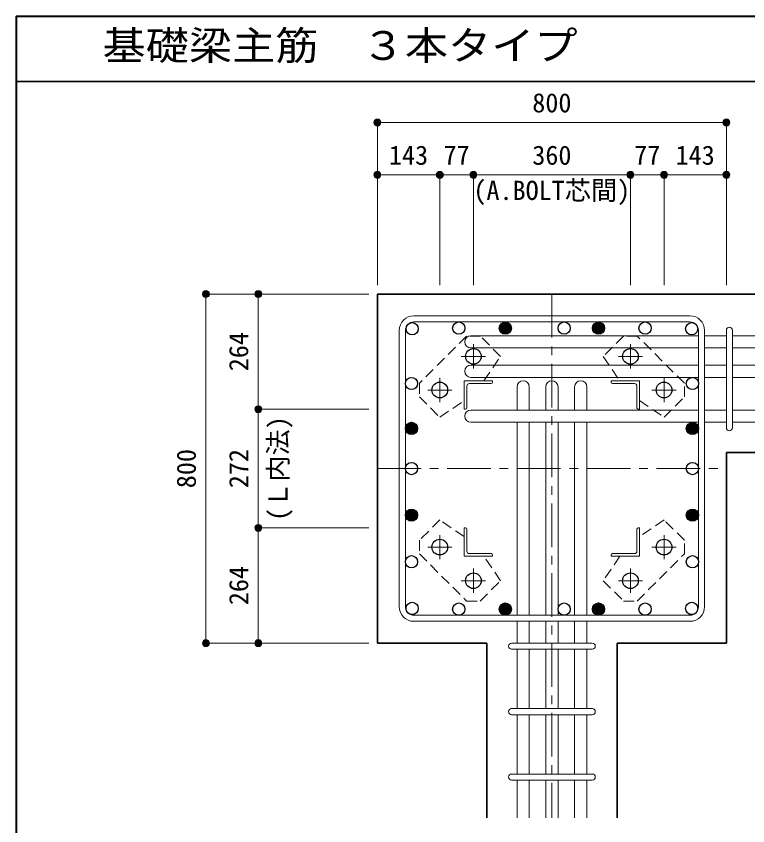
# Model space of a CAD drawing. Units: millimetres at full size, sheet at 1:20. Extents: x -3982 to 3969, y -2797 to 2801.
# Drawn here: x -3982 to -2305, y 945 to 2801 of the extents above; entities that cross this region are included whole.
import ezdxf
from ezdxf.enums import TextEntityAlignment as Align

# ---------------------------------------------------------------- set-up
doc = ezdxf.new("R2010")
doc.units = ezdxf.units.MM
doc.header["$LTSCALE"] = 20
doc.header["$PDMODE"] = 32
doc.header["$PDSIZE"] = 12
doc.linetypes.add('CHAIN1', pattern=[8, 5, -1, 1, -1])
doc.linetypes.add('DASHED1', pattern=[1.8, 1.2, -0.6])
for name, color, linetype, lineweight in [('6-1_躯体線', 2, 'Continuous', 35), ('6-2_A.Bolt_', 4, 'Continuous', 9), ('6-3_柱型主筋', 4, 'Continuous', 9), ('6-4_フープ', 7, 'Continuous', 18), ('6-5_梁主筋', 7, 'Continuous', 18), ('6-6_S.T.P.', 7, 'Continuous', 18), ('6-7_文字', 7, 'Continuous', 18), ('6-9', 4, 'DASHED1', 9), ('6-D_寸法', 4, 'Continuous', 9), ('F-0_枠', 6, 'Continuous', 40)]:
    doc.layers.add(name, color=color, linetype=linetype, lineweight=lineweight)
doc.styles.add('ＭＳ ゴシック', font='')
doc.styles.get('ＭＳ ゴシック').set_extended_font_data('MS Gothic')

msp = doc.modelspace()

# ---------------------------------------------------------------- linework, layer by layer
at = {"layer": '6-1_躯体線'}
for p, q in [((-1953.87, 2164.12), (-3153.87, 2164.12)), ((-3153.87, 1364.12), (-3153.87, 2164.12)), ((-1953.87, 1800.62), (-2353.87, 1800.62)), ((-2353.87, 1364.12), (-2353.87, 1800.62)), ((-2903.37, 1364.12), (-3153.87, 1364.12)), ((-2903.37, 964.12), (-2903.37, 1364.12)), ((-2604.37, 964.12), (-2604.37, 1364.12)), ((-2353.87, 1364.12), (-2604.37, 1364.12))]:
    msp.add_line(p, q, dxfattribs=at)
at = {"layer": '6-2_A.Bolt_', "linetype": 'CHAIN1'}
for p, q in [((-2933.87, 1993.42), (-2933.87, 2048.92)), ((-2573.87, 1993.42), (-2573.87, 2048.92)), ((-2906.17, 2021.12), (-2961.67, 2021.12)), ((-2601.57, 2021.12), (-2546.07, 2021.12)), ((-3010.87, 1916.42), (-3010.87, 1971.92)), ((-2496.87, 1916.42), (-2496.87, 1971.92)), ((-2983.17, 1944.12), (-3038.67, 1944.12)), ((-2524.57, 1944.12), (-2469.07, 1944.12)), ((-3010.87, 1611.82), (-3010.87, 1556.32)), ((-2496.87, 1611.82), (-2496.87, 1556.32)), ((-2983.17, 1584.12), (-3038.67, 1584.12)), ((-2524.57, 1584.12), (-2469.07, 1584.12)), ((-2933.87, 1534.82), (-2933.87, 1479.32)), ((-2573.87, 1534.82), (-2573.87, 1479.32)), ((-2906.17, 1507.12), (-2961.67, 1507.12)), ((-2601.57, 1507.12), (-2546.07, 1507.12))]:
    msp.add_line(p, q, dxfattribs=at)
at = {"layer": '6-2_A.Bolt_', "linetype": 'DASHED1'}
for p, q in [((-2954.87, 1920.02), (-2954.87, 1965.12)), ((-2909.77, 1965.12), (-2954.87, 1965.12)), ((-2597.97, 1965.12), (-2552.87, 1965.12)), ((-2552.87, 1920.02), (-2552.87, 1965.12)), ((-2954.87, 1608.22), (-2954.87, 1563.12)), ((-2552.87, 1608.22), (-2552.87, 1563.12)), ((-2909.77, 1563.12), (-2954.87, 1563.12)), ((-2597.97, 1563.12), (-2552.87, 1563.12))]:
    msp.add_line(p, q, dxfattribs=at)
at = {"layer": '6-2_A.Bolt_'}
for p, q in [((-2954.87, 1900.12), (-2954.87, 1965.12)), ((-2889.87, 1965.12), (-2954.87, 1965.12)), ((-2948.87, 1953.12), (-2948.87, 1903.12)), ((-2942.87, 1959.12), (-2892.87, 1959.12)), ((-2889.87, 1965.12), (-2889.87, 1962.12)), ((-2617.87, 1965.12), (-2617.87, 1962.12)), ((-2617.87, 1965.12), (-2552.87, 1965.12)), ((-2564.87, 1959.12), (-2614.87, 1959.12)), ((-2558.87, 1953.12), (-2558.87, 1903.12)), ((-2552.87, 1900.12), (-2552.87, 1965.12)), ((-2954.87, 1900.12), (-2951.87, 1900.12)), ((-2552.87, 1900.12), (-2555.87, 1900.12)), ((-2954.87, 1628.12), (-2951.87, 1628.12)), ((-2954.87, 1628.12), (-2954.87, 1563.12)), ((-2948.87, 1575.12), (-2948.87, 1625.12)), ((-2558.87, 1575.12), (-2558.87, 1625.12)), ((-2552.87, 1628.12), (-2555.87, 1628.12)), ((-2552.87, 1628.12), (-2552.87, 1563.12)), ((-2889.87, 1563.12), (-2954.87, 1563.12)), ((-2942.87, 1569.12), (-2892.87, 1569.12)), ((-2889.87, 1563.12), (-2889.87, 1566.12)), ((-2617.87, 1563.12), (-2617.87, 1566.12)), ((-2617.87, 1563.12), (-2552.87, 1563.12)), ((-2564.87, 1569.12), (-2614.87, 1569.12))]:
    msp.add_line(p, q, dxfattribs=at)
at = {"layer": '6-2_A.Bolt_', "color": 3, "lineweight": 25}
for centre in [(-2933.87, 2021.12), (-2573.87, 2021.12), (-3010.87, 1944.12), (-2496.87, 1944.12), (-3010.87, 1584.12), (-2496.87, 1584.12), (-2933.87, 1507.12), (-2573.87, 1507.12)]:
    msp.add_circle(centre, 18, dxfattribs=at)
at = {"layer": '6-2_A.Bolt_'}
for centre, radius, start, end in [((-2942.87, 1953.12), 6, 90, 180), ((-2892.87, 1962.12), 3, 270, 0), ((-2614.87, 1962.12), 3, 180, 270), ((-2564.87, 1953.12), 6, 0, 90), ((-2951.87, 1903.12), 3, 270, 0), ((-2555.87, 1903.12), 3, 180, 270), ((-2951.87, 1625.12), 3, 0, 90), ((-2555.87, 1625.12), 3, 90, 180), ((-2942.87, 1575.12), 6, 180, 270), ((-2892.87, 1566.12), 3, 0, 90), ((-2614.87, 1566.12), 3, 90, 180), ((-2564.87, 1575.12), 6, 270, 0)]:
    msp.add_arc(centre, radius, start, end, dxfattribs=at)
at = {"layer": '6-3_柱型主筋', "color": 3, "lineweight": 25}
for centre in [(-3074.26, 2084.51), (-2967.46, 2086.12), (-2860.66, 2086.12), (-2725.87, 2086.12), (-2647.07, 2086.12), (-2540.27, 2086.12), (-2433.48, 2084.51), (-3075.87, 1959.12), (-2431.87, 1959.12), (-3075.87, 1856.12), (-2431.87, 1856.12), (-3075.87, 1764.12), (-2431.87, 1764.12), (-3075.87, 1657.33), (-2431.87, 1657.33), (-3075.87, 1550.53), (-2431.87, 1550.53), (-3074.26, 1443.74), (-2967.46, 1442.12), (-2860.66, 1442.12), (-2725.87, 1442.12), (-2647.07, 1442.12), (-2540.27, 1442.12), (-2433.48, 1443.74)]:
    msp.add_circle(centre, 14, dxfattribs=at)
at = {"layer": '6-3_柱型主筋'}
for centre, radius in [((-2860.66, 2086.12), 14), ((-2860.66, 2086.12), 12.6), ((-2860.66, 2086.12), 11.2), ((-2647.07, 2086.12), 14), ((-2647.07, 2086.12), 12.6), ((-2647.07, 2086.12), 11.2), ((-2860.66, 2086.12), 9.8), ((-2860.66, 2086.12), 8.4), ((-2860.66, 2086.12), 7), ((-2860.66, 2086.12), 5.6), ((-2860.66, 2086.12), 4.2), ((-2860.66, 2086.12), 2.8), ((-2860.66, 2086.12), 1.4), ((-2647.07, 2086.12), 9.8), ((-2647.07, 2086.12), 8.4), ((-2647.07, 2086.12), 7), ((-2647.07, 2086.12), 5.6), ((-2647.07, 2086.12), 4.2), ((-2647.07, 2086.12), 2.8), ((-2647.07, 2086.12), 1.4), ((-3075.87, 1856.12), 14), ((-3075.87, 1856.12), 12.6), ((-3075.87, 1856.12), 11.2), ((-3075.87, 1856.12), 9.8), ((-3075.87, 1856.12), 8.4), ((-3075.87, 1856.12), 7), ((-3075.87, 1856.12), 5.6), ((-3075.87, 1856.12), 4.2), ((-3075.87, 1856.12), 2.8), ((-3075.87, 1856.12), 1.4), ((-2431.87, 1856.12), 14), ((-2431.87, 1856.12), 12.6), ((-2431.87, 1856.12), 11.2), ((-2431.87, 1856.12), 9.8), ((-2431.87, 1856.12), 8.4), ((-2431.87, 1856.12), 7), ((-2431.87, 1856.12), 5.6), ((-2431.87, 1856.12), 4.2), ((-2431.87, 1856.12), 2.8), ((-2431.87, 1856.12), 1.4), ((-3075.87, 1657.33), 14), ((-3075.87, 1657.33), 12.6), ((-2431.87, 1657.33), 14), ((-2431.87, 1657.33), 12.6), ((-3075.87, 1657.33), 11.2), ((-3075.87, 1657.33), 9.8), ((-3075.87, 1657.33), 8.4), ((-3075.87, 1657.33), 7), ((-3075.87, 1657.33), 5.6), ((-3075.87, 1657.33), 4.2), ((-3075.87, 1657.33), 2.8), ((-3075.87, 1657.33), 1.4), ((-2431.87, 1657.33), 11.2), ((-2431.87, 1657.33), 9.8), ((-2431.87, 1657.33), 8.4), ((-2431.87, 1657.33), 7), ((-2431.87, 1657.33), 5.6), ((-2431.87, 1657.33), 4.2), ((-2431.87, 1657.33), 2.8), ((-2431.87, 1657.33), 1.4), ((-2860.66, 1442.12), 14), ((-2860.66, 1442.12), 12.6), ((-2860.66, 1442.12), 11.2), ((-2860.66, 1442.12), 9.8), ((-2860.66, 1442.12), 8.4), ((-2860.66, 1442.12), 7), ((-2860.66, 1442.12), 5.6), ((-2647.07, 1442.12), 14), ((-2647.07, 1442.12), 12.6), ((-2647.07, 1442.12), 11.2), ((-2647.07, 1442.12), 9.8), ((-2647.07, 1442.12), 8.4), ((-2647.07, 1442.12), 7), ((-2647.07, 1442.12), 5.6), ((-2860.66, 1442.12), 4.2), ((-2860.66, 1442.12), 2.8), ((-2860.66, 1442.12), 1.4), ((-2647.07, 1442.12), 4.2), ((-2647.07, 1442.12), 2.8), ((-2647.07, 1442.12), 1.4)]:
    msp.add_circle(centre, radius, dxfattribs=at)
at = {"layer": '6-4_フープ'}
for p, q in [((-2437.37, 2114.12), (-3070.37, 2114.12)), ((-2437.37, 2100.12), (-3070.37, 2100.12)), ((-3103.87, 1447.62), (-3103.87, 2080.62)), ((-3089.87, 1447.62), (-3089.87, 2080.62)), ((-2417.87, 1447.62), (-2417.87, 2080.62)), ((-2403.87, 1447.62), (-2403.87, 2080.62)), ((-2437.37, 1428.12), (-3070.37, 1428.12)), ((-2437.37, 1414.12), (-3070.37, 1414.12))]:
    msp.add_line(p, q, dxfattribs=at)
for centre, radius, start, end in [((-3070.37, 2080.62), 33.5, 90, 180), ((-3070.37, 2080.62), 19.5, 90, 180), ((-2437.37, 2080.62), 33.5, 0, 90), ((-2437.37, 2080.62), 19.5, 0, 90), ((-3070.37, 1447.62), 33.5, 180, 270), ((-3070.37, 1447.62), 19.5, 180, 270), ((-2437.37, 1447.62), 33.5, 270, 0), ((-2437.37, 1447.62), 19.5, 270, 0)]:
    msp.add_arc(centre, radius, start, end, dxfattribs=at)
at = {"layer": '6-5_梁主筋'}
for p, q in [((-2939.87, 2068.51), (-2417.87, 2068.51)), ((-2353.87, 2068.51), (-2403.87, 2068.51)), ((-2203.87, 2068.51), (-2339.87, 2068.51)), ((-2939.87, 2040.51), (-2417.87, 2040.51)), ((-2353.87, 2040.51), (-2403.87, 2040.51)), ((-2203.87, 2040.51), (-2339.87, 2040.51)), ((-2939.87, 2001.12), (-2417.87, 2001.12)), ((-2353.87, 2001.12), (-2403.87, 2001.12)), ((-2203.87, 2001.12), (-2339.87, 2001.12)), ((-2939.87, 1973.12), (-2417.87, 1973.12)), ((-2353.87, 1973.12), (-2403.87, 1973.12)), ((-2203.87, 1973.12), (-2339.87, 1973.12)), ((-2833.87, 1951.12), (-2833.87, 1898.12)), ((-2805.87, 1951.12), (-2805.87, 1898.12)), ((-2767.87, 1951.12), (-2767.87, 1898.12)), ((-2739.87, 1951.12), (-2739.87, 1898.12)), ((-2701.87, 1951.12), (-2701.87, 1898.12)), ((-2673.87, 1951.12), (-2673.87, 1898.12)), ((-2939.87, 1898.12), (-2417.87, 1898.12)), ((-2353.87, 1898.12), (-2403.87, 1898.12)), ((-2203.87, 1898.12), (-2339.87, 1898.12)), ((-2939.87, 1870.12), (-2417.87, 1870.12)), ((-2833.87, 1870.12), (-2833.87, 1428.12)), ((-2805.87, 1870.12), (-2805.87, 1428.12)), ((-2767.87, 1870.12), (-2767.87, 1428.12)), ((-2739.87, 1870.12), (-2739.87, 1428.12)), ((-2701.87, 1870.12), (-2701.87, 1428.12)), ((-2673.87, 1870.12), (-2673.87, 1428.12)), ((-2353.87, 1870.12), (-2403.87, 1870.12)), ((-2203.87, 1870.12), (-2339.87, 1870.12)), ((-2833.87, 1414.12), (-2833.87, 1364.12)), ((-2805.87, 1414.12), (-2805.87, 1364.12)), ((-2767.87, 1414.12), (-2767.87, 1364.12)), ((-2739.87, 1414.12), (-2739.87, 1364.12)), ((-2701.87, 1414.12), (-2701.87, 1364.12)), ((-2673.87, 1414.12), (-2673.87, 1364.12)), ((-2833.87, 1350.12), (-2833.87, 1214.12)), ((-2805.87, 1350.12), (-2805.87, 1214.12)), ((-2767.87, 1350.12), (-2767.87, 1214.12)), ((-2739.87, 1350.12), (-2739.87, 1214.12)), ((-2701.87, 1350.12), (-2701.87, 1214.12)), ((-2673.87, 1350.12), (-2673.87, 1214.12)), ((-2833.87, 1200.12), (-2833.87, 1064.12)), ((-2805.87, 1200.12), (-2805.87, 1064.12)), ((-2767.87, 1200.12), (-2767.87, 1064.12)), ((-2739.87, 1200.12), (-2739.87, 1064.12)), ((-2701.87, 1200.12), (-2701.87, 1064.12)), ((-2673.87, 1200.12), (-2673.87, 1064.12)), ((-2833.87, 1050.12), (-2833.87, 964.12)), ((-2805.87, 1050.12), (-2805.87, 964.12)), ((-2767.87, 1050.12), (-2767.87, 964.12)), ((-2739.87, 1050.12), (-2739.87, 964.12)), ((-2701.87, 1050.12), (-2701.87, 964.12)), ((-2673.87, 1050.12), (-2673.87, 964.12))]:
    msp.add_line(p, q, dxfattribs=at)
for centre, start, end in [((-2939.87, 2054.51), 90, 180), ((-2939.87, 2054.51), 180, 270), ((-2939.87, 1987.12), 90, 180), ((-2939.87, 1987.12), 180, 270), ((-2819.87, 1951.12), 90, 180), ((-2819.87, 1951.12), 0, 90), ((-2753.87, 1951.12), 90, 180), ((-2753.87, 1951.12), 0, 90), ((-2687.87, 1951.12), 90, 180), ((-2687.87, 1951.12), 0, 90), ((-2939.87, 1884.12), 90, 180), ((-2939.87, 1884.12), 180, 270)]:
    msp.add_arc(centre, 14, start, end, dxfattribs=at)
at = {"layer": '6-6_S.T.P.'}
for p, q in [((-2353.87, 1857.62), (-2353.87, 2080.62)), ((-2353.87, 1857.62), (-2353.87, 2080.62)), ((-2353.87, 1857.62), (-2353.87, 2080.62)), ((-2353.87, 1857.62), (-2353.87, 2080.62)), ((-2339.87, 1857.62), (-2339.87, 2080.62)), ((-2339.87, 1857.62), (-2339.87, 2080.62)), ((-2339.87, 1857.62), (-2339.87, 2080.62)), ((-2339.87, 1857.62), (-2339.87, 2080.62)), ((-2846.37, 1364.12), (-2661.37, 1364.12)), ((-2846.37, 1350.12), (-2661.37, 1350.12)), ((-2846.37, 1214.12), (-2661.37, 1214.12)), ((-2846.37, 1200.12), (-2661.37, 1200.12)), ((-2846.37, 1064.12), (-2661.37, 1064.12)), ((-2846.37, 1050.12), (-2661.37, 1050.12))]:
    msp.add_line(p, q, dxfattribs=at)
for centre, start, end in [((-2346.87, 2081.01), 0, 180), ((-2346.87, 2081.01), 0, 180), ((-2346.87, 2081.01), 0, 180), ((-2346.87, 2081.01), 0, 180), ((-2346.87, 1857.62), 180, 0), ((-2346.87, 1857.62), 180, 0), ((-2346.87, 1857.62), 180, 0), ((-2346.87, 1857.62), 180, 0), ((-2846.37, 1357.12), 90, 270), ((-2846.37, 1357.12), 90, 270), ((-2846.37, 1357.12), 90, 270), ((-2846.37, 1357.12), 90, 270), ((-2661.37, 1357.12), 270, 90), ((-2661.37, 1357.12), 270, 90), ((-2661.37, 1357.12), 270, 90), ((-2661.37, 1357.12), 270, 90), ((-2846.37, 1207.12), 90, 270), ((-2661.37, 1207.12), 270, 90), ((-2846.37, 1057.12), 90, 270), ((-2661.37, 1057.12), 270, 90)]:
    msp.add_arc(centre, 7, start, end, dxfattribs=at)
at = {"layer": '6-9'}
for p, q in [((-2949.37, 2067.82), (-3057.57, 1959.62)), ((-2918.27, 2067.82), (-2949.37, 2067.82)), ((-2871.57, 2021.12), (-2918.27, 2067.82)), ((-2558.37, 2067.82), (-2589.47, 2067.82)), ((-2450.17, 1959.62), (-2558.37, 2067.82)), ((-2909.77, 1965.12), (-2871.57, 2021.12)), ((-3057.57, 1959.62), (-3057.57, 1928.52)), ((-2450.17, 1928.52), (-2450.17, 1959.62)), ((-2552.87, 1920.03), (-2496.87, 1881.82)), ((-2496.87, 1881.82), (-2450.17, 1928.52)), ((-3010.87, 1646.42), (-3057.57, 1599.72)), ((-2954.87, 1608.22), (-3010.87, 1646.42)), ((-3057.57, 1599.72), (-3057.57, 1568.62)), ((-2450.17, 1568.62), (-2450.17, 1599.72)), ((-3057.57, 1568.62), (-2949.37, 1460.42)), ((-2597.96, 1563.12), (-2636.17, 1507.12)), ((-2558.37, 1460.42), (-2450.17, 1568.62)), ((-2636.17, 1507.12), (-2589.47, 1460.42)), ((-2949.37, 1460.42), (-2918.27, 1460.42)), ((-2589.47, 1460.42), (-2558.37, 1460.42))]:
    msp.add_line(p, q, dxfattribs=at)
for points in [[(-2589.47, 2067.82), (-2636.17, 2021.12), (-2598.05, 1965.12)], [(-3057.57, 1928.52), (-3010.87, 1881.82), (-2954.87, 1919.94)], [(-2450.17, 1599.72), (-2496.87, 1646.42), (-2552.87, 1608.31)], [(-2918.27, 1460.42), (-2871.57, 1507.12), (-2909.68, 1563.12)]]:
    msp.add_lwpolyline(points, dxfattribs=at)
at = {"layer": '6-D_寸法'}
for p, q in [((-2353.87, 2557.15), (-3153.87, 2557.15)), ((-2353.87, 2557.15), (-2353.87, 2437.15)), ((-3153.87, 2437.15), (-3010.87, 2437.15)), ((-3010.87, 2437.15), (-3010.87, 2184.12)), ((-3010.87, 2437.15), (-2933.87, 2437.15)), ((-2933.87, 2437.15), (-2933.87, 2184.12)), ((-2573.87, 2437.15), (-2933.87, 2437.15)), ((-2933.87, 2437.15), (-2573.87, 2437.15)), ((-2573.87, 2437.15), (-2573.87, 2184.12)), ((-2573.87, 2437.15), (-2496.87, 2437.15)), ((-2496.87, 2437.15), (-2496.87, 2184.12)), ((-2496.87, 2437.15), (-2353.87, 2437.15)), ((-2353.87, 2437.15), (-2353.87, 2184.12)), ((-3546.89, 2164.12), (-3426.89, 2164.12)), ((-3546.89, 2164.12), (-3546.89, 1364.12)), ((-3426.89, 2164.12), (-3173.87, 2164.12)), ((-3426.89, 2164.12), (-3426.89, 1900.12)), ((-3426.89, 1900.12), (-3173.87, 1900.12)), ((-3426.89, 1900.12), (-3426.89, 1628.12)), ((-3426.89, 1628.12), (-3173.87, 1628.12)), ((-3426.89, 1628.12), (-3426.89, 1364.12))]:
    msp.add_line(p, q, dxfattribs=at)
at = {"layer": '6-D_寸法', "linetype": 'CHAIN1'}
for p, q in [((-2753.87, 2164.12), (-2753.87, 964.12)), ((-3153.87, 1764.12), (-2353.87, 1764.12))]:
    msp.add_line(p, q, dxfattribs=at)
at = {"layer": '6-D_寸法'}
for points in [[(-3153.87, 2557.15), (-3153.87, 2437.15), (-3153.87, 2184.12)], [(-3546.89, 1364.12), (-3426.89, 1364.12), (-3173.87, 1364.12)]]:
    msp.add_lwpolyline(points, dxfattribs=at)
for centre, radius in [((-3153.87, 2557.15), 8), ((-3153.87, 2557.15), 7.2), ((-3153.87, 2557.15), 6.4), ((-3153.87, 2557.15), 5.6), ((-3153.87, 2557.15), 4.8), ((-3153.87, 2557.15), 4), ((-3153.87, 2557.15), 3.2), ((-2353.87, 2557.15), 8), ((-2353.87, 2557.15), 7.2), ((-2353.87, 2557.15), 6.4), ((-2353.87, 2557.15), 5.6), ((-2353.87, 2557.15), 4.8), ((-2353.87, 2557.15), 4), ((-2353.87, 2557.15), 3.2), ((-3153.87, 2557.15), 2.4), ((-3153.87, 2557.15), 1.6), ((-3153.87, 2557.15), 0.8), ((-2353.87, 2557.15), 2.4), ((-2353.87, 2557.15), 1.6), ((-2353.87, 2557.15), 0.8), ((-3153.87, 2437.15), 8), ((-3153.87, 2437.15), 7.2), ((-3153.87, 2437.15), 6.4), ((-3153.87, 2437.15), 5.6), ((-3153.87, 2437.15), 4.8), ((-3153.87, 2437.15), 4), ((-3153.87, 2437.15), 3.2), ((-3153.87, 2437.15), 2.4), ((-3153.87, 2437.15), 1.6), ((-3153.87, 2437.15), 0.8), ((-3010.87, 2437.15), 8), ((-3010.87, 2437.15), 7.2), ((-3010.87, 2437.15), 6.4), ((-3010.87, 2437.15), 5.6), ((-3010.87, 2437.15), 4.8), ((-3010.87, 2437.15), 4), ((-3010.87, 2437.15), 3.2), ((-3010.87, 2437.15), 2.4), ((-3010.87, 2437.15), 1.6), ((-3010.87, 2437.15), 0.8), ((-2933.87, 2437.15), 8), ((-2933.87, 2437.15), 7.2), ((-2933.87, 2437.15), 6.4), ((-2933.87, 2437.15), 5.6), ((-2933.87, 2437.15), 4.8), ((-2933.87, 2437.15), 4), ((-2933.87, 2437.15), 3.2), ((-2933.87, 2437.15), 2.4), ((-2933.87, 2437.15), 1.6), ((-2933.87, 2437.15), 0.8), ((-2573.87, 2437.15), 8), ((-2573.87, 2437.15), 7.2), ((-2573.87, 2437.15), 6.4), ((-2573.87, 2437.15), 5.6), ((-2573.87, 2437.15), 4.8), ((-2573.87, 2437.15), 4), ((-2573.87, 2437.15), 3.2), ((-2573.87, 2437.15), 2.4), ((-2573.87, 2437.15), 1.6), ((-2573.87, 2437.15), 0.8), ((-2496.87, 2437.15), 8), ((-2496.87, 2437.15), 7.2), ((-2496.87, 2437.15), 6.4), ((-2496.87, 2437.15), 5.6), ((-2496.87, 2437.15), 4.8), ((-2496.87, 2437.15), 4), ((-2496.87, 2437.15), 3.2), ((-2496.87, 2437.15), 2.4), ((-2496.87, 2437.15), 1.6), ((-2496.87, 2437.15), 0.8), ((-2353.87, 2437.15), 8), ((-2353.87, 2437.15), 7.2), ((-2353.87, 2437.15), 6.4), ((-2353.87, 2437.15), 5.6), ((-2353.87, 2437.15), 4.8), ((-2353.87, 2437.15), 4), ((-2353.87, 2437.15), 3.2), ((-2353.87, 2437.15), 2.4), ((-2353.87, 2437.15), 1.6), ((-2353.87, 2437.15), 0.8), ((-3546.89, 2164.12), 8), ((-3546.89, 2164.12), 7.2), ((-3426.89, 2164.12), 8), ((-3426.89, 2164.12), 7.2), ((-3546.89, 2164.12), 6.4), ((-3546.89, 2164.12), 5.6), ((-3546.89, 2164.12), 4.8), ((-3546.89, 2164.12), 4), ((-3546.89, 2164.12), 3.2), ((-3546.89, 2164.12), 2.4), ((-3546.89, 2164.12), 1.6), ((-3546.89, 2164.12), 0.8), ((-3426.89, 2164.12), 6.4), ((-3426.89, 2164.12), 5.6), ((-3426.89, 2164.12), 4.8), ((-3426.89, 2164.12), 4), ((-3426.89, 2164.12), 3.2), ((-3426.89, 2164.12), 2.4), ((-3426.89, 2164.12), 1.6), ((-3426.89, 2164.12), 0.8), ((-3426.89, 1900.12), 8), ((-3426.89, 1900.12), 7.2), ((-3426.89, 1900.12), 6.4), ((-3426.89, 1900.12), 5.6), ((-3426.89, 1900.12), 4.8), ((-3426.89, 1900.12), 4), ((-3426.89, 1900.12), 3.2), ((-3426.89, 1900.12), 2.4), ((-3426.89, 1900.12), 1.6), ((-3426.89, 1900.12), 0.8), ((-3426.89, 1628.12), 8), ((-3426.89, 1628.12), 7.2), ((-3426.89, 1628.12), 6.4), ((-3426.89, 1628.12), 5.6), ((-3426.89, 1628.12), 4.8), ((-3426.89, 1628.12), 4), ((-3426.89, 1628.12), 3.2), ((-3426.89, 1628.12), 2.4), ((-3426.89, 1628.12), 1.6), ((-3426.89, 1628.12), 0.8), ((-3546.89, 1364.12), 8), ((-3546.89, 1364.12), 7.2), ((-3546.89, 1364.12), 6.4), ((-3546.89, 1364.12), 5.6), ((-3546.89, 1364.12), 4.8), ((-3546.89, 1364.12), 4), ((-3546.89, 1364.12), 3.2), ((-3546.89, 1364.12), 2.4), ((-3546.89, 1364.12), 1.6), ((-3546.89, 1364.12), 0.8), ((-3426.89, 1364.12), 8), ((-3426.89, 1364.12), 7.2), ((-3426.89, 1364.12), 6.4), ((-3426.89, 1364.12), 5.6), ((-3426.89, 1364.12), 4.8), ((-3426.89, 1364.12), 4), ((-3426.89, 1364.12), 3.2), ((-3426.89, 1364.12), 2.4), ((-3426.89, 1364.12), 1.6), ((-3426.89, 1364.12), 0.8)]:
    msp.add_circle(centre, radius, dxfattribs=at)
at = {"layer": '6-D_寸法', "color": 7}
for p in [(-3153.87, 2557.15), (-2353.87, 2557.15), (-3153.87, 2437.15), (-3010.87, 2437.15), (-2933.87, 2437.15), (-2573.87, 2437.15), (-2496.87, 2437.15), (-2353.87, 2437.15), (-3546.89, 2164.12), (-3426.89, 2164.12), (-3426.89, 1900.12), (-3426.89, 1628.12), (-3546.89, 1364.12), (-3426.89, 1364.12)]:
    msp.add_point(p, dxfattribs=at)
at = {"layer": 'F-0_枠'}
for q in [(-3981.92, -2786.81), (3969.4, 2800.77)]:
    msp.add_line((-3981.92, 2800.77), q, dxfattribs=at)
at = {"layer": 'F-0_枠', "color": 2, "lineweight": 35}
msp.add_line((-3981.92, 2650.77), (2482.4, 2650.77), dxfattribs=at)

# ---------------------------------------------------------------- texts
at = {"layer": '6-7_文字', "color": 2, "style": 'ＭＳ ゴシック', "width": 1.1}
msp.add_text('\u3000\u3000基礎梁主筋\u3000３本タイプ', height=65.98, dxfattribs=at).set_placement((-3981.92, 2680.77), align=Align.BOTTOM_LEFT)
at = {"layer": '6-D_寸法', "style": 'ＭＳ ゴシック'}
for s, p in [('800', (-2798.87, 2567.15)), ('143', (-3127.37, 2447.15)), ('77', (-3002.37, 2447.15)), ('360', (-2798.87, 2447.15)), ('77', (-2565.37, 2447.15)), ('143', (-2470.37, 2447.15)), ('(A.BOLT芯間)', (-2933.87, 2366.42))]:
    msp.add_text(s, height=43.99, dxfattribs=at).set_placement(p, align=Align.BOTTOM_LEFT)
for s, p in [('264', (-3436.89, 1987.12)), ('(Ｌ内法)', (-3346.68, 1644.12)), ('800', (-3556.89, 1719.12)), ('272', (-3436.89, 1719.12)), ('264', (-3436.89, 1451.12))]:
    msp.add_text(s, height=43.99, rotation=90, dxfattribs=at).set_placement(p, align=Align.BOTTOM_LEFT)

doc.saveas('drawing.dxf')
